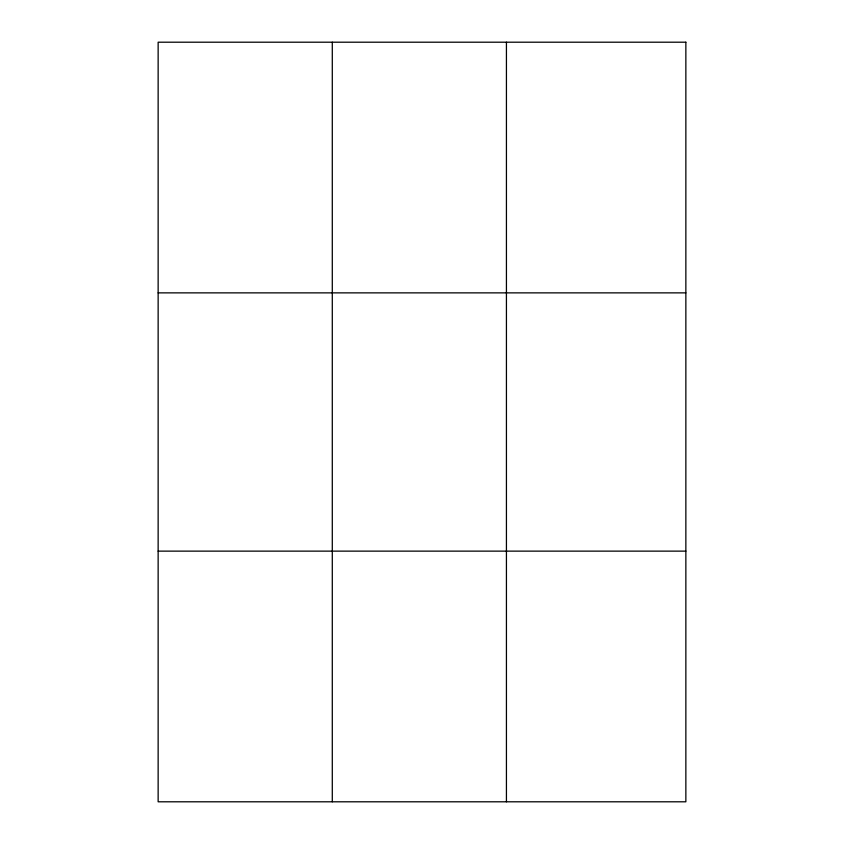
<?xml version="1.0" encoding="UTF-8"?>
<svg xmlns="http://www.w3.org/2000/svg" width="844" height="844" viewBox="0 0 844 844"><rect width="100%" height="100%" fill="white"/><g stroke="black" fill="none" stroke-linecap="round" stroke-linejoin="round"><path stroke-width="1.27" d="M332.293 801.8L332.293 42.2M506.432 801.8L506.432 42.2M158.144 292.868L685.856 292.868M158.144 551.132L685.856 551.132M685.856 42.2L685.856 801.8L158.144 801.8L158.144 42.2L685.856 42.2"/></g></svg>
